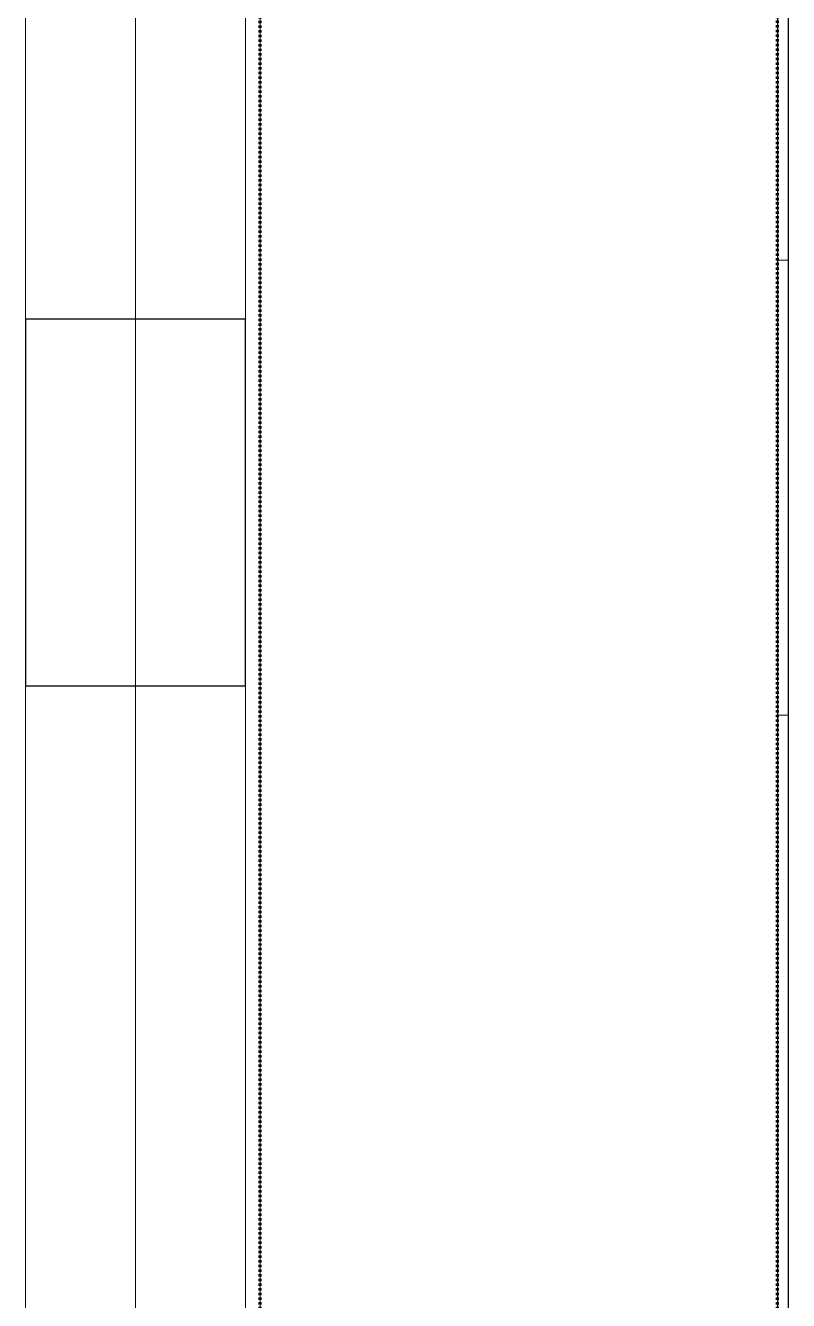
# Model space of a CAD drawing. Header units: millimetres. Extents: x -5300 to 98858, y -5196 to 93886.
# Drawn here: x -150 to 890, y 4912 to 6650 of the extents above; entities that cross this region are included whole.
import ezdxf

# ---------------------------------------------------------------- set-up
doc = ezdxf.new("R2010")
doc.units = ezdxf.units.MM
doc.linetypes.add('Штрих', pattern=[6.35, 3.175, -3.175])
doc.linetypes.add('Штрих_2_', pattern=[6.35, 3.175, -3.175])
for name, color, linetype, lineweight, true_color in [('_Разделитель помещений_', 4, 'Штрих', 70, 0x00ffff), ('Колонны', 7, 'Continuous', 18, 0x7f7f7f), ('Обобщенные модели', 7, 'Continuous', 18, 0x7f7f7f), ('Перекрытия', 7, 'Continuous', 18, 0x7f7f7f), ('Стены', 7, 'Continuous', 18, 0x7f7f7f), ('Стены разрез', 7, 'Continuous', 50, 0x7f7f7f)]:
    doc.layers.add(name, color=color, linetype=linetype, lineweight=lineweight, true_color=true_color)

# ---------------------------------------------------------------- blocks, each defined once
blk = doc.blocks.new('ПЕР-002 - ПЕР-002-240075-Подвал')
at = {"layer": 'Перекрытия', "color": 254, "true_color": 0xd4d4d4}
for p, q in [((-150, 36630), (-150, -150)), ((-150, -150), (-150, 36630)), ((150, 11650), (150, 150)), ((150, 150), (150, 11650))]:
    blk.add_line(p, q, dxfattribs=at)
blk = doc.blocks.new('СТН-01 - СТН-01 2-240565-Подвал')
at = {"layer": 'Стены', "color": 254, "true_color": 0xd4d4d4}
blk.add_line((0, 0), (0, 89500), dxfattribs=at)
blk = doc.blocks.new('СТН-01 - СТН-01-240558-Подвал')
at = {"layer": 'Стены', "color": 254, "true_color": 0xd4d4d4}
for p, q in [((-150, 13600), (-150, -300)), ((-150, -300), (-150, 13600)), ((-150, -300), (-150, 13600)), ((150, 11650), (150, 150)), ((150, 11650), (150, 150)), ((150, 150), (150, 11650)), ((170, 150), (170, 11650)), ((170, 150), (170, 11650)), ((170, 11650), (170, 150)), ((-150, 11250), (-150, 6250)), ((-150, 11250), (-150, 6250)), ((-150, 6250), (-150, 11250)), ((150, 6250), (150, 11250)), ((150, 6250), (150, 11250)), ((150, 11250), (150, 6250)), ((-150, 6250), (150, 6250)), ((-150, 6250), (-150, 6250)), ((-150, 6250), (150, 6250)), ((-150, 6250), (-150, 6250)), ((150, 6250), (-150, 6250)), ((150, 6250), (150, 6250)), ((150, 6250), (150, 6250)), ((150, 5750), (-150, 5750)), ((-150, 5750), (-150, 5750)), ((150, 5750), (-150, 5750)), ((-150, 5750), (150, 5750)), ((-150, 150), (-150, 5750)), ((-150, 5750), (-150, 5750)), ((-150, 5750), (-150, 150)), ((-150, 5750), (-150, 150)), ((150, 5750), (150, 5750)), ((150, 150), (150, 5750)), ((150, 150), (150, 5750)), ((150, 5750), (150, 5750)), ((150, 5750), (150, 150))]:
    blk.add_line(p, q, dxfattribs=at)
blk = doc.blocks.new('СТН-01 - СТН-01-240562-Подвал')
for name in ['СТН-01 - СТН-01-240558-Подвал', 'СТН-01 - СТН-01 2-240565-Подвал']:
    blk.add_blockref(name, (0, 0))
blk = doc.blocks.new('СТВ_Перегородка_Кирпич 150968 - СТВ_Перегородка_Кирпич 150968-246743-Подвал')
at = {"layer": 'Стены', "color": 254, "true_color": 0xd4d4d4}
for p, q in [((890, 6330), (875, 6330)), ((875, 6330), (875, 6330)), ((875, 5710), (875, 6330)), ((890, 6330), (890, 5710)), ((890, 6330), (890, 6330)), ((875, 5710), (890, 5710)), ((875, 5710), (875, 5710)), ((890, 5710), (890, 5710))]:
    blk.add_line(p, q, dxfattribs=at)
at = {"layer": 'Стены разрез', "color": 254, "lineweight": 25, "true_color": 0xd4d4d4}
for p, q in [((875, 11650), (875, 875)), ((890, 875), (890, 11650))]:
    blk.add_line(p, q, dxfattribs=at)
blk = doc.blocks.new('ПОТ-4_4_3 - ПОТ-4_4_3-249636-Подвал')
at = {"layer": 'Обобщенные модели', "color": 254, "true_color": 0xd4d4d4}
for p, q in [((150, 11650), (150, 150)), ((150, 150), (150, 11650)), ((890, 890), (890, 11650)), ((890, 11650), (890, 890))]:
    blk.add_line(p, q, dxfattribs=at)
blk = doc.blocks.new('КОЛ-001 300х500 300 x 500 - КОЛ-001 300х500 300 x 500-384248-Подвал')
at = {"layer": 'Колонны', "color": 254, "lineweight": 25, "true_color": 0xd4d4d4}
for p, q in [((150, 250), (-150, 250)), ((-150, 250), (-150, -250)), ((150, -250), (150, 250)), ((-150, -250), (150, -250))]:
    blk.add_line(p, q, dxfattribs=at)
at = {"layer": 'Колонны', "color": 254, "true_color": 0xd4d4d4}
for p, q in [((-150, 250), (-150, 250)), ((150, 250), (150, 250)), ((-150, -250), (-150, -250)), ((150, -250), (150, -250))]:
    blk.add_line(p, q, dxfattribs=at)

msp = doc.modelspace()

# ---------------------------------------------------------------- linework, layer by layer
at = {"layer": '_Разделитель помещений_', "color": 131, "linetype": 'Штрих_2_', "true_color": 0xaaffff}
for p, q in [((170, 170), (170, 11635)), ((875, 875), (875, 11635))]:
    msp.add_line(p, q, dxfattribs=at)

# ---------------------------------------------------------------- block references
at = {"layer": 'Колонны', "color": 254, "true_color": 0xd4d4d4}
msp.add_blockref('КОЛ-001 300х500 300 x 500 - КОЛ-001 300х500 300 x 500-384248-Подвал', (0, 6000), dxfattribs=at)
at = {"layer": 'Обобщенные модели', "color": 254, "true_color": 0xd4d4d4}
msp.add_blockref('ПОТ-4_4_3 - ПОТ-4_4_3-249636-Подвал', (0, 0), dxfattribs=at)
at = {"layer": 'Перекрытия', "color": 254, "true_color": 0xd4d4d4}
msp.add_blockref('ПЕР-002 - ПЕР-002-240075-Подвал', (0, 0), dxfattribs=at)
at = {"layer": 'Стены', "color": 254, "true_color": 0xd4d4d4}
for name in ['СТН-01 - СТН-01-240562-Подвал', 'СТВ_Перегородка_Кирпич 150968 - СТВ_Перегородка_Кирпич 150968-246743-Подвал']:
    msp.add_blockref(name, (0, 0), dxfattribs=at)

doc.saveas('drawing.dxf')
